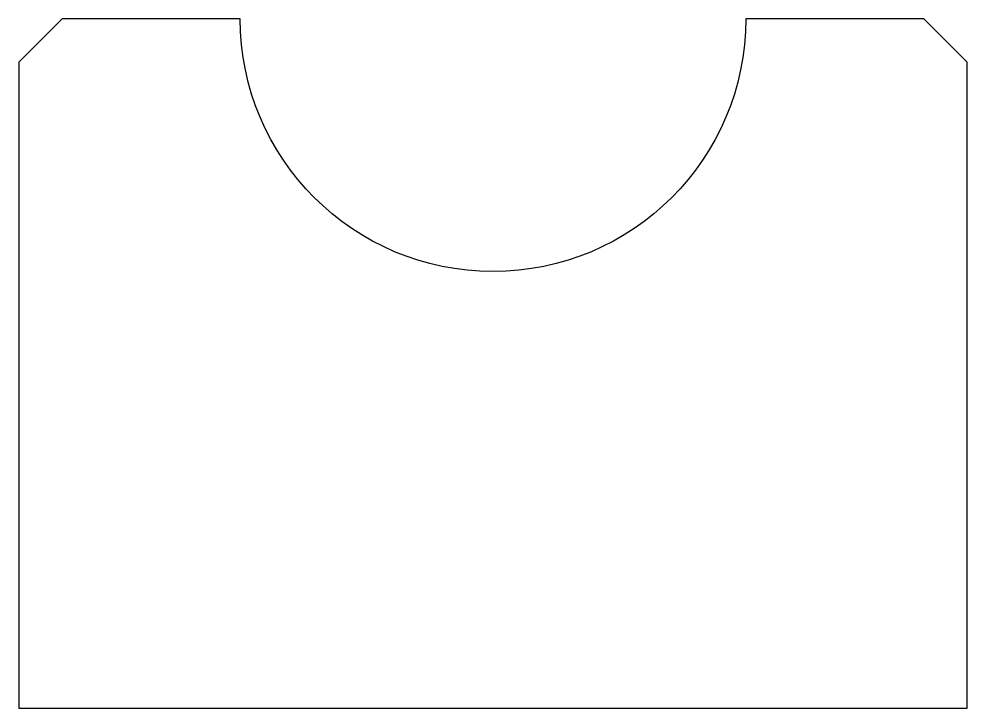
# Model space of a CAD drawing. Header units: metres. Extents: x -0.01 to 0.21, y -0.16 to 0.
import ezdxf

# ---------------------------------------------------------------- set-up
doc = ezdxf.new("R2010")
doc.units = ezdxf.units.M
doc.header["$LTSCALE"] = 0.2

msp = doc.modelspace()

# ---------------------------------------------------------------- linework, layer by layer
at = {"color": 0, "linetype": 'ByBlock', "flags": 128}
msp.add_lwpolyline([(-0.01, -0.01), (-0.01, -0.16), (0.21, -0.16), (0.21, -0.01), (0.2, 0), (0.15865, 0, -1), (0.04135, 0), (0, 0)], format="xyb", close=True, dxfattribs=at)

doc.saveas('drawing.dxf')
